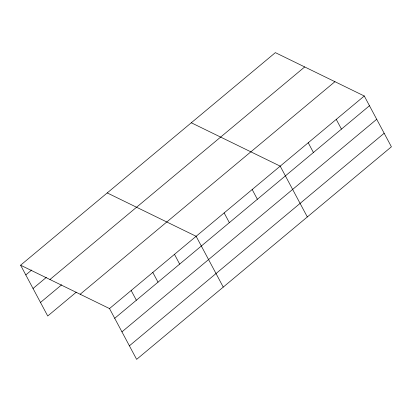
<?xml version="1.0" encoding="UTF-8"?>
<svg xmlns="http://www.w3.org/2000/svg" width="412" height="412" viewBox="0 0 412 412"><rect width="100%" height="100%" fill="white"/><g stroke="black" fill="none" stroke-linecap="round" stroke-linejoin="round"><path stroke-width="0.62" d="M20.6 265.204L275.365 52.633L364.275 95.996L391.4 146.796L136.635 359.367L109.51 308.567L20.6 265.204L47.725 316.004L76.272 292.185M25.796 274.938L31.703 270.009M33.032 288.488L46.324 277.4M49.94 279.516L304.705 66.94M40.489 302.454L61.651 284.795M80.17 294.256L334.935 81.684M109.51 308.567L364.275 95.996M114.706 318.301L369.471 105.73M121.942 331.851L376.707 119.279M129.394 345.817L384.164 133.246M191.297 122.781L280.201 166.144L307.326 216.944M107.223 192.929L196.127 236.292L223.252 287.092M336.249 119.377L341.445 129.111M308.228 142.758L313.424 152.492M252.175 189.525L257.376 199.259M224.154 212.911L229.35 222.645M174.472 254.358L179.668 264.092M152.816 272.43L158.012 282.163M131.16 290.496L136.362 300.23"/></g></svg>
